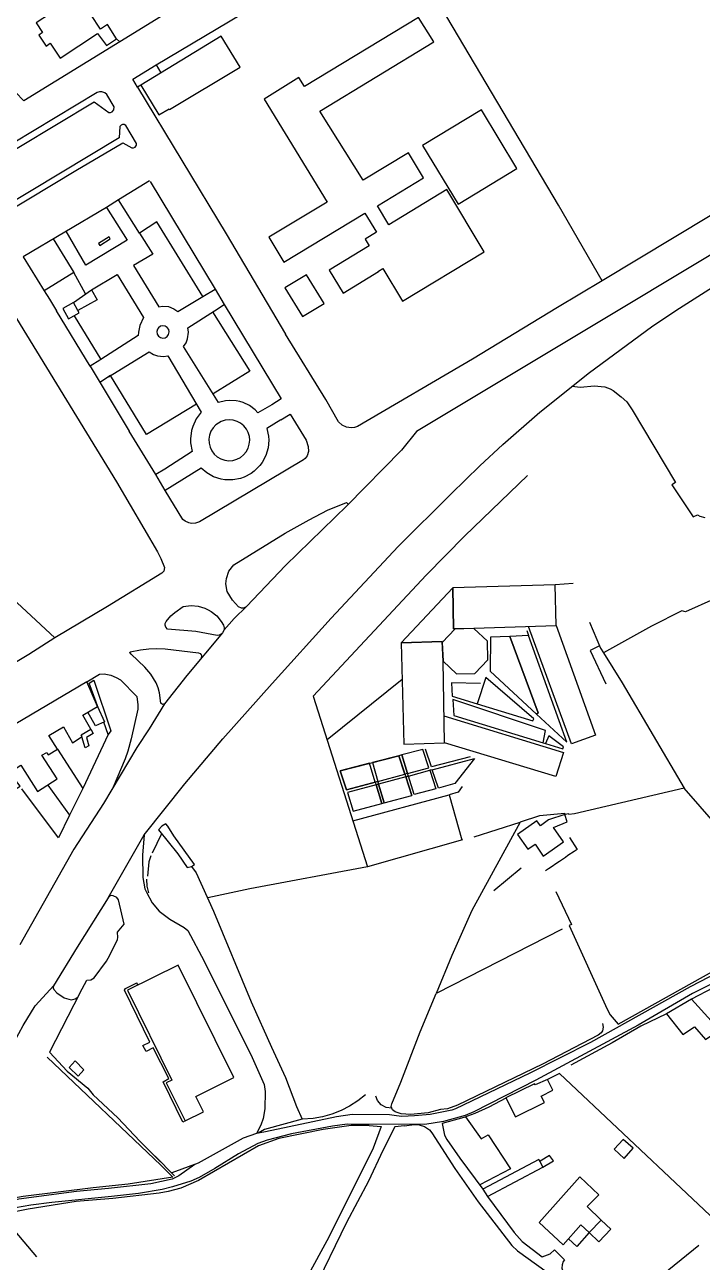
# Model space of a CAD drawing. Header units: millimetres. Extents: x 487814 to 495125, y 4392873 to 4398925.
# Drawn here: x 493267.7 to 493484.1, y 4397325.6 to 4397720.8 of the extents above; entities that cross this region are included whole.
import ezdxf

# ---------------------------------------------------------------- set-up
doc = ezdxf.new("R2010")
doc.units = ezdxf.units.MM
doc.layers.add('Cartografia_Base', color=8, linetype='Continuous')

msp = doc.modelspace()

# ---------------------------------------------------------------- linework, layer by layer
at = {"layer": 'Cartografia_Base'}
for p, q in [((493317.96, 4397727.57, 117.06), (493298.09, 4397715.35, 118.12)), ((493297.01, 4397716.36, 119.88), (493298.09, 4397715.35, 118.12)), ((493307.57, 4397670.96, 113.81), (493297.64, 4397664.84, 113.58)), ((493307.68, 4397670.77, 114.67), (493328.48, 4397636.33, 114.28)), ((493304.33, 4397654.26, 113.33), (493297.64, 4397664.84, 113.58)), ((493276.75, 4397652.42, 113.8), (493283.34, 4397641.63, 114.24)), ((493273.88, 4397635.83, 114.38), (493275.53, 4397633.17, 114.58)), ((493324.6, 4397634.05, 113.79), (493328.48, 4397636.33, 114.28)), ((493328.48, 4397636.33, 114.28), (493331.38, 4397631.46, 114.28)), ((493275.53, 4397633.17, 114.58), (493277.82, 4397629.45, 114.18)), ((493283.46, 4397627.85, 113.58), (493291.93, 4397613.85, 113.58)), ((493328.33, 4397629.48, 113.62), (493331.38, 4397631.46, 114.28)), ((493291.93, 4397613.85, 113.58), (493291.67, 4397613.69, 113.59)), ((493288.58, 4397611.75, 114.01), (493301.03, 4397591, 112.91)), ((493442.85, 4397542.37, 113.08), (493437.05, 4397541.97, 113.9)), ((493427.99, 4397527.32, 112.1), (493428.55, 4397525.76, 112.09)), ((493388.21, 4397511.7, 112.32), (493364.24, 4397492.42, 111.82)), ((493294.36, 4397494.11, 112.37), (493286.2, 4397476.92, 112.46)), ((493278.14, 4397489.44, 114.58), (493286.2, 4397476.92, 112.46)), ((493433.21, 4397491.44, 112.04), (493433.97, 4397491.2, 111.98)), ((493389.94, 4397481.67, 111.88), (493389.08, 4397481.44, 111.86)), ((493275.01, 4397477.99, 112.46), (493282.01, 4397468.41, 112.17)), ((493380.45, 4397479.12, 111.76), (493380.69, 4397478.29, 111.76)), ((493286.2, 4397476.92, 112.46), (493282.01, 4397468.41, 112.17)), ((493372.44, 4397466.6, 111.64), (493403.2, 4397474.83, 111.67)), ((493403.2, 4397474.83, 111.67), (493407.29, 4397460.44, 111.37)), ((493515.43, 4397434.37, 109.77), (493478.29, 4397476.95, 110.64)), ((493411.19, 4397461.39, 111.21), (493425.9, 4397466.12, 111.83)), ((493311.4, 4397462.41, 111.42), (493308.39, 4397456.2, 110.67)), ((493407.52, 4397460.51, 111.74), (493377.12, 4397451.87, 111.82)), ((493441.62, 4397461.23, 111.36), (493444.12, 4397457.43, 111.18)), ((493440.34, 4397454.86, 111.19), (493438.48, 4397453.59, 111.2)), ((493441.18, 4397455.43, 111.19), (493440.34, 4397454.86, 111.19)), ((493443.11, 4397456.74, 111.18), (493441.18, 4397455.43, 111.19)), ((493444.12, 4397457.43, 111.18), (493443.11, 4397456.74, 111.18)), ((493426.2, 4397451.48, 111.27), (493417.48, 4397444.14, 111.22)), ((493434.93, 4397451.19, 111.21), (493434.04, 4397450.58, 111.22)), ((493435.8, 4397451.77, 111.21), (493434.93, 4397451.19, 111.21)), ((493437.6, 4397452.99, 111.2), (493435.8, 4397451.77, 111.21)), ((493438.48, 4397453.59, 111.2), (493437.6, 4397452.99, 111.2)), ((493439.36, 4397431.91, 110.74), (493399.11, 4397411.43, 110.07)), ((493309.33, 4397359.46, 108.67), (493315.55, 4397353.22, 108.74)), ((493483, 4397330.94, 107.94), (493456.42, 4397309.43, 108.68))]:
    msp.add_line(p, q, dxfattribs=at)
for points in [[(493700.79, 4397775.27, 114.7), (493607.38, 4397719.3, 115), (493542.74, 4397680.86, 114.98), (493392.78, 4397590.85, 113.83), (493388, 4397584.96, 112.42), (493370.7, 4397567.31, 112.45), (493350.97, 4397548.11, 112.45), (493338.49, 4397534.98, 112.45), (493334.56, 4397531.14, 111.84), (493331.36, 4397527.51, 111.84), (493330.88, 4397526.55, 111.84), (493319.39, 4397512.93, 111.26), (493312.33, 4397503.88, 111.27), (493307.45, 4397495.92, 110.97), (493303.44, 4397489.99, 110.97), (493292.87, 4397472.1, 110.88), (493283.32, 4397457.46, 110.67), (493266.11, 4397426.95, 109.86)], [(493309.7, 4397707.97, 118.49), (493360.36, 4397738.22, 119.23), (493384.85, 4397753.24, 119.03)], [(493544.01, 4397723.3, 115.26), (493522.8, 4397710.36, 116.16), (493499.24, 4397696.43, 116.16), (493507.72, 4397682.07, 116.16), (493512.51, 4397684.9, 115.81), (493516.77, 4397677.7, 115), (493498.11, 4397666.67, 115), (493452.12, 4397638.97, 115), (493438.18, 4397663.22, 118.03), (493384.85, 4397753.24, 119.03)], [(493294.3, 4397441.96, 110.39), (493305.77, 4397462.03, 110.39), (493318.85, 4397478.39, 110.62), (493330.98, 4397492.78, 110.62), (493346.73, 4397510.4, 110.81), (493365.53, 4397531.26, 111.25), (493386.91, 4397554.2, 111.84), (493403.82, 4397571, 112.29), (493413.07, 4397579.91, 112.43), (493420.37, 4397586.72, 112.69), (493432.22, 4397597.1, 113.23), (493448.02, 4397609.78, 113.39), (493467.86, 4397624.28, 113.87), (493475.65, 4397629.52, 113.96), (493494.35, 4397641.5, 114.14), (493534.8, 4397666.08, 114.82), (493660.91, 4397741.77, 113.75)], [(493294.06, 4397720.86, 115.86), (493291.84, 4397719.4, 115.79), (493288.78, 4397724.05, 115.83), (493290.02, 4397724.86, 115.86), (493285.91, 4397731.11, 115.91), (493279.22, 4397726.71, 115.71), (493277.65, 4397729.09, 115.73), (493274.29, 4397726.88, 115.63), (493275.92, 4397724.4, 115.61), (493271.36, 4397721.41, 115.47), (493273.39, 4397718.32, 115.59), (493272.17, 4397717.52, 115.64), (493274.47, 4397714.02, 115.83), (493275.79, 4397714.89, 115.78), (493278.95, 4397710.09, 116.05), (493290.94, 4397717.98, 115.75), (493293.75, 4397714.22, 115.77), (493297.01, 4397716.36, 115.82), (493294.06, 4397720.86, 115.86)], [(493376.29, 4397660.6, 115.37), (493379.97, 4397654.51, 115.36), (493376.36, 4397652.31, 115.42), (493377.64, 4397650.2, 115.44), (493364.89, 4397642.45, 115.36), (493369.34, 4397635.13, 115.45), (493380.69, 4397642.03, 115.5), (493380.61, 4397642.16, 115.5), (493382.01, 4397643.01, 115.45), (493388.37, 4397632.54, 115.4), (493414.38, 4397648.33, 115.15), (493402.49, 4397668.18, 115.38), (493383.98, 4397656.94, 115.21), (493380.3, 4397663.02, 115.24), (493395.06, 4397671.93, 115.37), (493390.26, 4397679.88, 115.36), (493375.78, 4397671.14, 115.26), (493361.93, 4397693.23, 115.33), (493398.28, 4397715.3, 115.5), (493393.39, 4397723.1, 115.82), (493357.01, 4397701.08, 115.48), (493355.18, 4397704.01, 115.54), (493344.12, 4397697.08, 115.48), (493364.23, 4397664.17, 115.25), (493345.66, 4397652.96, 115.29), (493350.46, 4397645.01, 115.25), (493376.29, 4397660.6, 115.37)], [(493298.09, 4397715.35, 118.12), (493267.43, 4397696.5, 117.21), (493264.67, 4397699.31, 117.21), (493260.58, 4397697.1, 117.22), (493261.74, 4397693.03, 117.02), (493258.93, 4397691.38, 117.02)], [(493310.47, 4397692.02, 115.36), (493313.75, 4397694, 115.47), (493313.88, 4397693.79, 115.46), (493336.44, 4397707.22, 115.74), (493330.43, 4397717.16, 115.93), (493304.76, 4397701.49, 115.16), (493310.47, 4397692.02, 115.36)], [(493304.76, 4397701.49, 117.88), (493303.72, 4397700.87, 117.88), (493302.16, 4397703.46, 117.88), (493309.7, 4397707.97, 117.88), (493311.18, 4397705.48, 117.88)], [(493254.2, 4397668.89, 114.98), (493253.69, 4397674.43, 115.03), (493289.81, 4397696.2, 115.11), (493294.53, 4397692.76, 115.1), (493295.11, 4397692.76, 115.1), (493295.64, 4397693, 115.1), (493296.16, 4397693.68, 115.1), (493296.21, 4397694.58, 115.12), (493293.87, 4397698.56, 115.2), (493293.28, 4397699.05, 115.2), (493292.3, 4397699.4, 115.22), (493291.52, 4397699.39, 115.23), (493290.75, 4397699.14, 115.25), (493250.48, 4397674.92, 114.99), (493249.93, 4397674.38, 115.01), (493249.49, 4397673.45, 115.04), (493249.42, 4397672.69, 115.06), (493249.6, 4397671.9, 115.1), (493252.1, 4397668.04, 114.98), (493252.72, 4397667.8, 114.98), (493253.38, 4397667.89, 114.98), (493253.91, 4397668.28, 114.98), (493254.2, 4397668.89, 114.98)], [(493303.72, 4397700.87, 118.36), (493332.03, 4397654.04, 117.07), (493351, 4397621.96, 115.84)], [(493413.51, 4397693.68, 115.28), (493394.76, 4397682.29, 115.38), (493406.14, 4397663.55, 115.38), (493424.89, 4397674.94, 115.28), (493413.51, 4397693.68, 115.28)], [(493261.16, 4397660.51, 114.73), (493284, 4397674.27, 114.89), (493299.05, 4397683.06, 114.84), (493301.86, 4397681.53, 114.75), (493302.41, 4397681.49, 114.74), (493302.95, 4397681.74, 114.74), (493303.36, 4397682.33, 114.74), (493303.39, 4397682.93, 114.74), (493299.91, 4397688.65, 114.9), (493299.44, 4397688.92, 114.92), (493298.86, 4397688.95, 114.92), (493298.44, 4397688.77, 114.93), (493298.06, 4397688.34, 114.93), (493297.84, 4397684.64, 114.93), (493260.34, 4397662.17, 114.88)], [(493297.64, 4397664.84, 113.58), (493293.78, 4397662.48, 114.81), (493300.43, 4397652, 113.42), (493287.13, 4397644.07, 113.44), (493280.87, 4397654.85, 113.86)], [(493293.78, 4397662.48, 114.81), (493267.12, 4397646.73, 113.55), (493273.88, 4397635.83, 114.38)], [(493310.46, 4397630.67, 113.15), (493311.68, 4397630.9, 113.15), (493313.55, 4397630.78, 113.15), (493315.3, 4397630.11, 113.15), (493316.54, 4397629.21, 113.15), (493324.6, 4397634.05, 113.11), (493309.86, 4397657.88, 113.33), (493304.33, 4397654.26, 113.33), (493308.62, 4397647.49, 113.17), (493302.36, 4397643.95, 113.28), (493310.46, 4397630.67, 113.15)], [(493291.65, 4397650.35, 113.78), (493294.99, 4397652.42, 113.78), (493294.59, 4397653.07, 113.86), (493291.18, 4397650.95, 113.86), (493291.65, 4397650.35, 113.78)], [(493183, 4397615.31, 115.72), (493182.85, 4397615.99, 115.72), (493197.06, 4397622.12, 114.47), (493207.23, 4397625.01, 115.18), (493222.45, 4397628, 114.52), (493233.76, 4397629.49, 114.52), (493239.58, 4397630.95, 114.52), (493249.75, 4397635.8, 114.83), (493256.27, 4397639.45, 114.83), (493258.14, 4397639.86, 114.83), (493260.04, 4397639.51, 114.83), (493262.05, 4397636.09, 114.01), (493260.31, 4397635.07, 113.82), (493265.04, 4397627.03, 114.49), (493297.02, 4397574.78, 112.6), (493310.04, 4397552.51, 111.75), (493311.19, 4397550.37, 111.84), (493312.33, 4397547.42, 111.93), (493312.11, 4397546.3, 111.93), (493311.46, 4397545.6, 111.93), (493294.09, 4397535.03, 111.93), (493277.28, 4397525.04, 112.03)], [(493287.08, 4397634.82, 114.13), (493283.34, 4397641.63, 114.24), (493273.88, 4397635.83, 114.38)], [(493289, 4397636.18, 113.38), (493297.18, 4397640.99, 113.28), (493305.57, 4397627.29, 113.28), (493304.4, 4397624.71, 113.27), (493303.99, 4397622.61, 113.26), (493303.95, 4397621.54, 113.26), (493291.93, 4397613.85, 113.58)], [(493356.38, 4397627.6, 114.38), (493363.3, 4397631.83, 115.06), (493357.71, 4397640.97, 115.3), (493350.79, 4397636.74, 114.71), (493356.38, 4397627.6, 114.38)], [(493283.23, 4397632.1, 116.7), (493289, 4397636.18, 116.7), (493290.77, 4397632.96, 116.7), (493284.66, 4397629.53, 113.54)], [(493452.12, 4397638.97, 114.45), (493437.78, 4397630.47, 114.45), (493410.65, 4397614.05, 115.31), (493373.95, 4397592.45, 112.87), (493372.97, 4397592.14, 112.88), (493371.95, 4397592.04, 112.9), (493370.43, 4397592.27, 112.92), (493369.05, 4397592.94, 112.95), (493367.93, 4397593.99, 112.97), (493363.79, 4397601.11, 113.41), (493351, 4397621.96, 115.84)], [(493284.66, 4397629.53, 113.54), (493283.23, 4397632.1, 113.61), (493279.79, 4397630.17, 113.75), (493281.65, 4397626.84, 113.6), (493285.09, 4397628.77, 113.54), (493284.66, 4397629.53, 113.54)], [(493291.67, 4397613.69, 113.61), (493288.58, 4397611.75, 114.01), (493277.82, 4397629.45, 114.18)], [(493346.57, 4397599.43, 113.15), (493342.14, 4397596.91, 112.87), (493341.29, 4397597.78, 112.89), (493339.47, 4397599.16, 112.92), (493337.41, 4397600.14, 112.94), (493336.32, 4397600.48, 112.95), (493335.2, 4397600.7, 112.96), (493332.92, 4397600.81, 112.98), (493331.78, 4397600.69, 112.99), (493329.58, 4397600.12, 113.02), (493318.4, 4397618.04, 113.1), (493319.19, 4397619.25, 113.11), (493319.7, 4397620.54, 113.13), (493319.96, 4397622.61, 113.14), (493319.79, 4397623.99, 113.16), (493328.33, 4397629.48, 113.16)], [(493327.69, 4397629.07, 113.16), (493339.52, 4397610.12, 113.03), (493327.8, 4397602.97, 113.03)], [(493331.38, 4397631.46, 114.28), (493349.57, 4397601.28, 113.66), (493346.57, 4397599.43, 113.15)], [(493313.78, 4397622.7, 113.15), (493313.64, 4397623.44, 113.15), (493313.21, 4397624.09, 113.15), (493312.55, 4397624.53, 113.15), (493311.78, 4397624.67, 113.15), (493311.01, 4397624.51, 113.15), (493310.37, 4397624.06, 113.15), (493310.03, 4397623.57, 113.15), (493309.83, 4397622.81, 113.15), (493309.94, 4397622.03, 113.15), (493310.35, 4397621.36, 113.15), (493310.98, 4397620.9, 113.15), (493311.75, 4397620.72, 113.15), (493312.52, 4397620.85, 113.15), (493313.18, 4397621.28, 113.15), (493313.63, 4397621.93, 113.15), (493313.78, 4397622.7, 113.15)], [(493294.43, 4397608.39, 113.12), (493307.42, 4397616.31, 112.96), (493308.79, 4397615.46, 112.96), (493310.05, 4397615.02, 112.96), (493312.04, 4397614.85, 112.96), (493313.35, 4397615.07, 112.96), (493324, 4397597.08, 112.87), (493322.43, 4397594.93, 112.86), (493321.32, 4397592.52, 112.85), (493320.95, 4397591.24, 112.84), (493320.61, 4397588.6, 112.83), (493320.64, 4397587.27, 112.83), (493321.14, 4397584.48, 112.81), (493312.37, 4397578.87, 113.01)], [(493322.49, 4397599.63, 112.88), (493306.56, 4397589.97, 113.11), (493295.06, 4397608.78, 113.95), (493291.68, 4397606.57, 113.95)], [(493442.4, 4397605.37, 113.24), (493445.23, 4397605.05, 113.2), (493449.52, 4397605.46, 113.05), (493452.9, 4397605.19, 113.07), (493454.69, 4397604.57, 113.07), (493455.64, 4397604.01, 113.07), (493458.16, 4397602.02, 113.07), (493460, 4397600.33, 113.05), (493461.72, 4397597.86, 113.08), (493475.49, 4397574.65, 112.79), (493474.33, 4397573.83, 112.79), (493481.16, 4397563.64, 112.62), (493482.6, 4397564.33, 112.62), (493483.26, 4397563.83, 112.59), (493484.94, 4397563.41, 112.58)], [(493349.5, 4397594.58, 113.39), (493352.46, 4397596.41, 113.71), (493357.51, 4397588.13, 113.5), (493358.21, 4397586.08, 113.41), (493358.3, 4397584.47, 113.35), (493357.88, 4397583.12, 113.34), (493357.23, 4397582.27, 113.33), (493356.67, 4397581.84, 113.32), (493323.45, 4397562.06, 112.93), (493322.22, 4397561.6, 112.91), (493320.91, 4397561.53, 112.89), (493320.05, 4397561.7, 112.88), (493318.87, 4397562.27, 112.86), (493318.2, 4397562.83, 112.85), (493312.57, 4397572.07, 112.94)], [(493349.5, 4397594.58, 113.05), (493345.01, 4397591.84, 112.75), (493345.54, 4397589.38, 112.74), (493345.62, 4397588.13, 112.73), (493345.4, 4397585.63, 112.72), (493344.69, 4397583.22, 112.71), (493343.52, 4397581, 112.7), (493342.78, 4397579.99, 112.7), (493341, 4397578.22, 112.69), (493339.99, 4397577.47, 112.68), (493337.77, 4397576.3, 112.67), (493336.58, 4397575.89, 112.67), (493334.11, 4397575.43, 112.66), (493331.6, 4397575.47, 112.65), (493330.37, 4397575.68, 112.64), (493327.98, 4397576.45, 112.63), (493326.86, 4397577.02, 112.63), (493325.8, 4397577.69, 112.62), (493324.07, 4397579.17, 112.61), (493312.57, 4397572.07, 112.94), (493309.52, 4397577.14, 113.03)], [(493339.53, 4397588.1, 112.82), (493339.42, 4397589.29, 112.82), (493339.06, 4397590.54, 112.82), (493338.46, 4397591.69, 112.82), (493337.63, 4397592.7, 112.82), (493336.63, 4397593.53, 112.82), (493335.48, 4397594.14, 112.82), (493334.23, 4397594.51, 112.82), (493332.93, 4397594.62, 112.82), (493331.64, 4397594.48, 112.82), (493330.4, 4397594.08, 112.82), (493328.75, 4397593.04, 112.82), (493327.85, 4397592.09, 112.82), (493327.16, 4397590.99, 112.82), (493326.71, 4397589.77, 112.82), (493326.5, 4397588.48, 112.82), (493326.55, 4397587.18, 112.82), (493326.87, 4397585.92, 112.82), (493327.42, 4397584.74, 112.82), (493328.2, 4397583.7, 112.82), (493329.17, 4397582.83, 112.82), (493330.3, 4397582.17, 112.82), (493331.53, 4397581.75, 112.82), (493332.82, 4397581.58, 112.82), (493334.12, 4397581.67, 112.82), (493335.37, 4397582.02, 112.82), (493336.54, 4397582.61, 112.82), (493337.56, 4397583.42, 112.82), (493338.39, 4397584.42, 112.82), (493339.02, 4397585.56, 112.82), (493339.4, 4397586.81, 112.82), (493339.53, 4397588.1, 112.82)], [(493312.37, 4397578.87, 112.93), (493309.52, 4397577.14, 113.03), (493301.03, 4397591, 113.59)], [(493428.25, 4397576.84, 113.05), (493408.26, 4397557.56, 112.68), (493395.92, 4397545.01, 112.83), (493359.83, 4397506.32, 111.93), (493377.12, 4397451.87, 111.82)], [(493338.22, 4397534.76, 112.45), (493337.52, 4397534.47, 112.45), (493336.94, 4397534.45, 112.45), (493335.9, 4397534.9, 112.45), (493334.02, 4397536.99, 112.45), (493332.32, 4397539.75, 112.41), (493331.92, 4397542.24, 112.34), (493332.07, 4397543.91, 112.29), (493332.91, 4397546.27, 112.21), (493334.41, 4397548.28, 112.14), (493350.9, 4397558.41, 112.14), (493358.56, 4397562.71, 112.14), (493364.34, 4397565.74, 112.14), (493370.39, 4397568.18, 112.14), (493370.79, 4397567.91, 112.28), (493370.83, 4397567.52, 112.38)], [(493248.56, 4397551.59, 115.93), (493277.28, 4397525.04, 112.03), (493269.03, 4397519.68, 115.25), (493260.95, 4397514.89, 115.25)], [(493387.9, 4397523.41, 111.74), (493401, 4397523.84, 111.98), (493401.02, 4397523.54, 111.98), (493405.1, 4397527.87, 112), (493404.57, 4397527.85, 111.99), (493404.37, 4397540.96, 111.94), (493387.9, 4397523.41, 111.74)], [(493404.57, 4397527.85, 111.99), (493437.41, 4397528.9, 112.07), (493437.05, 4397541.97, 112.26), (493404.37, 4397540.96, 111.94), (493404.57, 4397527.85, 111.99)], [(493496.81, 4397541.4, 111.59), (493478.75, 4397533.35, 111.02), (493477.57, 4397533.57, 111.2), (493467.81, 4397528.73, 111.11), (493452.48, 4397520.22, 112.8)], [(493330.56, 4397526.25, 111.84), (493329.78, 4397525.86, 111.84), (493329.13, 4397525.79, 111.84), (493322.27, 4397527, 111.84), (493313.24, 4397527.81, 111.84), (493312.74, 4397528.39, 111.84), (493312.53, 4397529.06, 111.84), (493312.55, 4397529.59, 111.84), (493312.83, 4397530.24, 111.84), (493314.36, 4397532.02, 111.84), (493315.57, 4397533.13, 111.84), (493318.3, 4397534.98, 111.84), (493320.79, 4397535.29, 111.84), (493323.05, 4397535.1, 111.84), (493325.22, 4397534.47, 111.84), (493326.25, 4397533.99, 111.84), (493327.23, 4397533.42, 111.84), (493328.99, 4397531.98, 111.84), (493330.42, 4397530.23, 111.84), (493331.16, 4397529, 111.84), (493331.41, 4397528.17, 111.84), (493331.36, 4397527.51, 111.84)], [(493448.05, 4397529.98, 112.8), (493451.54, 4397521.7, 112.82), (493452.48, 4397520.22, 112.8)], [(493405.56, 4397513.45, 112.14), (493411.48, 4397513.62, 112.16), (493415.56, 4397517.93, 112.17), (493415.44, 4397523.89, 112.17), (493411.12, 4397527.98, 112.08), (493405.1, 4397527.87, 112), (493401.02, 4397523.54, 111.98), (493401.28, 4397517.52, 112.04), (493405.56, 4397513.45, 112.14)], [(493431.15, 4397500.66, 112.03), (493431.67, 4397501, 112.03), (493422.63, 4397525.47, 112.13), (493416.46, 4397525.16, 112.17), (493416.28, 4397514.39, 112.17), (493431.15, 4397500.66, 112.03)], [(493440.86, 4397491.72, 111.89), (493428.55, 4397525.76, 112.09), (493422.63, 4397525.47, 112.13), (493431.67, 4397501, 112.03), (493431.15, 4397500.66, 112.03), (493440.86, 4397491.72, 111.89)], [(493437.41, 4397528.9, 117.82), (493449.92, 4397493.96, 116.49), (493442.34, 4397491.11, 116.49), (493428.62, 4397528.59, 117.82)], [(493312.33, 4397503.88, 111.27), (493311.7, 4397503.66, 111.27), (493311.16, 4397504.14, 111.27), (493310.72, 4397507.44, 111.27), (493310.26, 4397509.03, 111.27), (493309.63, 4397510.58, 111.27), (493307.95, 4397513.44, 111.27), (493306, 4397515.66, 111.27), (493301.71, 4397519.78, 111.27), (493301.24, 4397520.34, 111.27), (493301.3, 4397520.48, 111.27), (493304.69, 4397521.21, 111.23), (493307.29, 4397521.53, 111.17), (493309.88, 4397521.64, 111.11), (493312.47, 4397521.53, 111.07), (493323.19, 4397520.25, 111.07), (493323.72, 4397519.99, 111.07), (493324.01, 4397519.62, 111.07), (493324.14, 4397519.16, 111.07), (493324.04, 4397518.58, 111.07)], [(493401.73, 4397491.45, 117.83), (493401.28, 4397517.52, 112.04), (493401, 4397523.84, 111.98), (493387.9, 4397523.41, 111.74), (493388.77, 4397491.07, 111.91), (493401.73, 4397491.45, 117.83)], [(493451.24, 4397522.4, 112.81), (493448.24, 4397520.95, 111.67), (493453.23, 4397510.31, 111.67)], [(493452.48, 4397520.22, 112.8), (493458.46, 4397510.64, 110.58), (493478.29, 4397476.95, 110.64)], [(493287.5, 4397510.98, 111.68), (493291.58, 4397513.38, 111.67), (493292.99, 4397513.54, 111.65), (493295.2, 4397513.04, 111.66), (493296.88, 4397512.37, 111.64), (493298.23, 4397511.63, 111.58), (493303.51, 4397506.22, 111.47), (493303.81, 4397503.6, 111.38), (493303.74, 4397502.23, 111.36), (493301.67, 4397492.74, 111.21), (493300.61, 4397488.85, 111.1), (493299.71, 4397486.35, 111.06), (493295.91, 4397477.31, 110.97)], [(493254.73, 4397468.13, 111.11), (493264.81, 4397475.38, 111.05), (493264.15, 4397476.3, 111.08), (493266.2, 4397477.57, 111.11), (493262.82, 4397481.97, 111.28), (493266.41, 4397484.28, 111.35), (493271.73, 4397475.92, 111.03), (493278.05, 4397479.92, 111.15), (493273.09, 4397487.53, 111.44), (493274.69, 4397488.42, 111.46), (493275.17, 4397487.59, 111.43), (493278.14, 4397489.44, 111.49), (493275.37, 4397493.76, 111.59), (493280, 4397496.55, 111.6), (493282.96, 4397491.49, 111.52), (493286.03, 4397493.47, 111.56), (493285.74, 4397494.03, 111.57), (493288.76, 4397495.88, 111.58), (493286.21, 4397500.29, 111.61), (493290.86, 4397503.09, 111.63), (493287.5, 4397510.98, 111.68), (493244.36, 4397485.46, 111.48), (493254.73, 4397468.13, 111.11)], [(493291.18, 4397502.38, 115.62), (493288.22, 4397510.48, 115.46), (493289.77, 4397511.48, 115.46), (493295.13, 4397495.26, 115.65), (493294.36, 4397494.11, 115.76), (493292.95, 4397498.11, 115.77)], [(493413.28, 4397510.45, 112.14), (493403.93, 4397510.61, 112.14), (493404.24, 4397506.4, 112.06), (493412.19, 4397503.95, 112.07)], [(493429.97, 4397498.49, 112.1), (493430.3, 4397499.18, 112.08), (493414.97, 4397512.32, 112.16), (493412.19, 4397503.95, 112.07), (493429.97, 4397498.49, 112.1)], [(493433.21, 4397491.44, 112.04), (493434.02, 4397495.39, 112.09), (493404.35, 4397505.35, 112.16), (493404.68, 4397500.17, 112.14), (493433.21, 4397491.44, 112.04)], [(493290.86, 4397503.09, 113.6), (493293.11, 4397498.18, 113.6), (493290.24, 4397496.9, 113.6), (493287.86, 4397501.28, 113.6)], [(493401.58, 4397500.12, 117.83), (493439.75, 4397488.35, 116.68), (493437.3, 4397480.68, 116.68), (493401.73, 4397491.45, 117.83)], [(493288.76, 4397495.88, 113.04), (493289.53, 4397494.41, 113.04), (493287.42, 4397493.21, 113.04), (493288.16, 4397490.52, 113.04), (493286.95, 4397489.86, 113.04), (493285.89, 4397493.37, 113.04)], [(493439.55, 4397489.5, 111.95), (493439.73, 4397490.19, 111.95), (493435.04, 4397493.67, 112.03), (493433.97, 4397491.2, 111.98), (493439.55, 4397489.5, 111.95)], [(493409.95, 4397487.01, 111.96), (493397.62, 4397483.77, 111.81), (493395.69, 4397489.44, 111.77)], [(493380.45, 4397479.12, 111.76), (493370.45, 4397476.44, 111.62), (493368.43, 4397482.55, 111.62), (493387.16, 4397487.36, 111.89), (493389.35, 4397480.62, 111.73), (493380.69, 4397478.29, 111.76)], [(493380.45, 4397479.12, 111.76), (493389.08, 4397481.44, 111.86), (493387.16, 4397487.36, 111.89), (493378.7, 4397485.18, 111.76), (493380.45, 4397479.12, 111.76)], [(493389.94, 4397481.67, 111.88), (493388.07, 4397487.59, 111.9), (493387.16, 4397487.36, 111.89), (493389.08, 4397481.44, 111.86)], [(493389.94, 4397481.67, 111.88), (493396.78, 4397483.51, 111.91), (493394.86, 4397489.34, 111.96), (493388.07, 4397487.59, 111.9), (493389.94, 4397481.67, 111.88)], [(493399.85, 4397477.02, 111.88), (493397.79, 4397482.88, 111.82), (493411.32, 4397486.51, 111.97), (493405.02, 4397478.43, 111.94), (493399.85, 4397477.02, 111.88)], [(493380.45, 4397479.12, 111.76), (493370.45, 4397476.44, 111.62), (493368.43, 4397482.55, 111.62), (493378.7, 4397485.18, 111.76), (493380.45, 4397479.12, 111.76)], [(493379.63, 4397478.9, 111.72), (493377.82, 4397484.96, 111.75), (493368.43, 4397482.55, 111.62), (493370.45, 4397476.44, 111.62), (493379.63, 4397478.9, 111.72)], [(493389.35, 4397480.62, 111.73), (493390.21, 4397480.84, 111.74), (493389.94, 4397481.67, 111.88), (493389.08, 4397481.44, 111.86), (493389.35, 4397480.62, 111.73)], [(493392.09, 4397474.91, 111.86), (493390.21, 4397480.84, 111.74), (493397.06, 4397482.68, 111.84), (493398.93, 4397476.77, 111.87), (493392.09, 4397474.91, 111.86)], [(493399.85, 4397477.02, 111.88), (493397.79, 4397482.88, 111.82), (493397.06, 4397482.68, 111.84), (493398.93, 4397476.77, 111.87)], [(493379.88, 4397478.07, 111.75), (493370.71, 4397475.62, 111.53), (493372.54, 4397469.59, 111.58), (493381.68, 4397472.07, 111.68), (493379.88, 4397478.07, 111.75)], [(493379.88, 4397478.07, 111.75), (493380.69, 4397478.29, 111.76), (493380.45, 4397479.12, 111.76), (493379.63, 4397478.9, 111.72), (493379.88, 4397478.07, 111.75)], [(493379.88, 4397478.07, 111.75), (493381.68, 4397472.07, 111.68), (493382.44, 4397472.28, 111.68), (493380.69, 4397478.29, 111.76), (493379.88, 4397478.07, 111.75)], [(493380.69, 4397478.29, 111.76), (493382.44, 4397472.28, 111.68), (493391.28, 4397474.69, 111.78), (493389.35, 4397480.62, 111.73), (493380.69, 4397478.29, 111.76)], [(493392.09, 4397474.91, 111.86), (493390.21, 4397480.84, 111.74), (493389.35, 4397480.62, 111.73), (493391.28, 4397474.69, 111.78)], [(493282.01, 4397468.41, 112.17), (493278.45, 4397461.16, 112.34), (493266.74, 4397476.76, 114.28)], [(493407.43, 4397477.5, 111.9), (493406.08, 4397475.69, 111.73), (493403.2, 4397474.83, 111.67)], [(493478.29, 4397476.95, 110.64), (493443.27, 4397468.78, 111.73), (493441.46, 4397468.56, 111.8), (493441.3, 4397468.82, 111.8), (493440.27, 4397468.53, 111.96), (493440.17, 4397468.92, 111.93), (493432.08, 4397468.11, 112.1), (493425.9, 4397466.12, 111.83)], [(493425.9, 4397466.12, 111.83), (493410.49, 4397437.88, 110.5), (493404.13, 4397423.55, 110.11), (493399.11, 4397411.43, 110.07)], [(493428.4, 4397457.46, 111.13), (493430.67, 4397459.05, 111.19), (493433.29, 4397455.31, 111.17), (493439.8, 4397459.87, 111.3), (493436.59, 4397464.45, 111.39), (493440.97, 4397466.2, 111.43), (493440.21, 4397468.58, 111.49), (493434.91, 4397466.85, 111.43), (493432.35, 4397465, 111.36), (493431.26, 4397466.55, 111.38), (493425.07, 4397462.21, 111.21), (493428.4, 4397457.46, 111.13)], [(493305.77, 4397462.03, 110.39), (493305.23, 4397455.58, 110.32), (493305.4, 4397448.49, 110.17), (493306.08, 4397444.83, 109.92), (493306.55, 4397443.81, 109.8), (493308.41, 4397440.39, 109.65), (493310.59, 4397437.66, 109.5), (493314.05, 4397435.16, 109.28), (493318.58, 4397432.44, 108.78), (493319.79, 4397431.56, 108.73), (493324.95, 4397421.75, 108.62), (493340.3, 4397390.97, 108.33), (493344.16, 4397382.33, 108.33), (493344.5, 4397380.15, 108.33), (493344.4, 4397374.58, 108.33), (493343.84, 4397371.53, 108.33), (493343.12, 4397369.31, 108.33), (493341.66, 4397366.71, 108.33)], [(493320.88, 4397452.01, 111.53), (493321.89, 4397452.64, 111.37), (493315.29, 4397461.71, 111.37), (493313.35, 4397464.88, 111.41), (493312.75, 4397465.64, 111.44), (493311.47, 4397464.89, 111.44), (493310.36, 4397463.64, 111.44), (493316.58, 4397456.03, 111.26), (493319.54, 4397451.62, 111.53), (493320.88, 4397452.01, 111.53)], [(493307.98, 4397455.34, 110.71), (493307.32, 4397453.44, 110.65), (493306.87, 4397448.87, 110.56)], [(493320.88, 4397452.01, 111.53), (493322.4, 4397449.99, 111.53), (493328, 4397437.72, 110.75), (493340.02, 4397408.79, 110.6), (493346.46, 4397394.22, 110.56), (493350.93, 4397384.54, 110.54), (493354.47, 4397375.32, 110.54), (493356.23, 4397371.24, 110.54), (493344.26, 4397367.96, 110.56), (493342.27, 4397366.75, 110.52)], [(493377.12, 4397451.87, 111.82), (493339.54, 4397444.78, 109.74), (493326.1, 4397441.98, 109.74)], [(493306.6, 4397447.94, 110.57), (493306.7, 4397445.7, 110.39), (493307.24, 4397443.54, 110.14)], [(493565.82, 4397446.39, 109.13), (493564.76, 4397446.19, 109.12), (493525.22, 4397432.03, 110.41), (493517.48, 4397428.93, 110.75), (493495.85, 4397417.28, 109.96), (493495.08, 4397414.63, 109.96), (493495.76, 4397411.2, 109.8), (493492.83, 4397409.85, 109.58), (493490.67, 4397410.92, 109.69), (493488.77, 4397412.55, 109.84), (493487.6, 4397413.2, 109.84), (493480.63, 4397409.61, 109.84)], [(493285.3, 4397411.51, 109.93), (493287.47, 4397415.64, 109.86), (493288.73, 4397415.77, 109.96), (493289.84, 4397416.43, 110), (493293.82, 4397421.77, 110.07), (493294.87, 4397423.6, 110.04), (493297.34, 4397428.68, 110.07), (493297.43, 4397429.33, 110.04), (493297.29, 4397431.01, 109.93), (493299.47, 4397433.54, 109.9), (493297.67, 4397441.32, 110.52), (493297.1, 4397442.09, 110.51), (493295.91, 4397442.61, 110.47), (493295.39, 4397442.7, 110.44), (493294.98, 4397442.59, 110.41), (493294.3, 4397441.96, 110.39), (493284.43, 4397426.23, 110.37), (493276.87, 4397413.83, 110.25), (493276.79, 4397413.22, 110.24), (493276.95, 4397412.63, 110.23), (493277.88, 4397411.6, 110.16), (493280.24, 4397410.06, 109.96), (493282.48, 4397409.36, 109.84), (493283.78, 4397409.69, 109.89), (493284.58, 4397410.19, 109.89), (493285.3, 4397411.51, 109.93)], [(493437.28, 4397443.93, 110.74), (493442.25, 4397433.45, 110.38), (493441.54, 4397433.09, 110.32), (493453.65, 4397406.37, 110.32), (493454.63, 4397404.63, 110.34), (493457.2, 4397401.61, 110.34), (493489.01, 4397419.43, 110.11), (493502.97, 4397425.89, 110.6), (493515.43, 4397434.37, 109.77)], [(493496.06, 4397418.97, 108.49), (493480.97, 4397411.39, 108.58), (493463.64, 4397401.32, 109.49), (493430.9, 4397383.75, 109.24), (493411.13, 4397373.56, 109.24), (493408.39, 4397372.44, 109.24), (493401.46, 4397370.56, 109.14), (493395.43, 4397369.6, 109.03), (493370.61, 4397369.64, 108.3), (493365.95, 4397369.03, 108.15), (493352.92, 4397366.56, 108.1), (493345.15, 4397364.61, 108.08), (493342.13, 4397363.45, 108.06), (493335.94, 4397360.18, 107.99), (493328.35, 4397355.46, 107.99), (493323.35, 4397352.67, 107.97), (493320.72, 4397351.49, 107.99), (493314.85, 4397349.66, 107.98), (493311.61, 4397348.78, 107.97), (493304, 4397347.57, 108.07), (493295.4, 4397346.57, 108.22), (493276.31, 4397344.7, 108.37), (493269.62, 4397343.83, 108.44), (493262.26, 4397342.48, 108.48)], [(493318.89, 4397370.71, 108.54), (493324.79, 4397373.63, 108.49), (493322.35, 4397378.53, 108.53), (493334.47, 4397384.53, 108.39), (493316.68, 4397420.45, 108.61), (493300.48, 4397412.43, 108.56), (493314.67, 4397383.77, 108.67), (493312.87, 4397382.88, 108.63), (493318.89, 4397370.71, 108.54)], [(493494.99, 4397421.17, 108.34), (493480.17, 4397413.55, 108.67), (493448.42, 4397395.79, 109.42), (493429.03, 4397385.94, 109.4), (493405.2, 4397374.55, 109.17), (493404.05, 4397374.19, 109.16), (493397.15, 4397372.75, 109.05), (493392.11, 4397372.31, 108.88), (493388.1, 4397372.17, 108.82), (493386.38, 4397372.3, 108.76), (493384.22, 4397372.69, 108.72), (493372.29, 4397372.75, 108.31), (493367.25, 4397372.04, 108.42), (493344.62, 4397367.18, 108.26), (493341.66, 4397366.71, 108.24)], [(493318.89, 4397370.71, 108.54), (493318.2, 4397370.33, 108.55), (493311.87, 4397383.22, 108.6), (493313.64, 4397384.21, 108.69), (493308.65, 4397394, 108.65), (493306.43, 4397392.83, 108.59), (493305.43, 4397394.76, 108.57), (493307.64, 4397395.9, 108.57), (493299.53, 4397412.46, 108.56), (493299.8, 4397412.99, 108.54), (493303.42, 4397414.83, 108.54), (493303.64, 4397413.99, 108.54)], [(493322.02, 4397356.79, 108.1), (493316.91, 4397353.16, 108.1), (493314.8, 4397352.05, 108.1), (493307.92, 4397350.65, 108.1), (493294.37, 4397349.09, 108.16), (493284.16, 4397348.21, 108.17), (493265.78, 4397345.71, 108.33), (493258.63, 4397344.03, 108.49), (493246.67, 4397339.97, 108.76), (493245.71, 4397339.77, 108.76), (493243.7, 4397339.9, 108.77), (493242.38, 4397340.28, 108.86), (493241.43, 4397340.95, 108.92), (493240.73, 4397341.72, 108.96), (493240.03, 4397342.88, 108.96), (493239.83, 4397343.89, 108.95), (493240.44, 4397345.95, 108.92), (493242.79, 4397351.17, 108.92), (493264.38, 4397396.03, 109.38), (493267.12, 4397401.23, 109.43), (493271, 4397407.48, 109.47), (493276.93, 4397413.97, 110.25)], [(493285.3, 4397411.51, 109.93), (493275.58, 4397392.62, 110.94), (493281.26, 4397386.55, 111.07), (493287.86, 4397381.22, 110.59), (493289.55, 4397379.07, 110.68), (493297.44, 4397371.64, 110.71), (493304.43, 4397364.21, 110.82), (493311.07, 4397357.67, 110.82)], [(493452.19, 4397401.77, 110.74), (493452.43, 4397400.65, 110.64), (493452.21, 4397399.53, 110.59), (493451.76, 4397398.8, 110.55), (493450.86, 4397398.08, 110.49), (493432.99, 4397388.82, 109.71), (493405.92, 4397375.77, 109.74), (493402.71, 4397374.61, 109.79), (493400.46, 4397374.31, 109.76), (493396.49, 4397373.33, 109.7), (493390.83, 4397372.78, 109.62), (493387.92, 4397372.98, 109.56), (493385.95, 4397373.66, 109.47), (493385.17, 4397374.21, 109.42), (493384.73, 4397375.36, 109.43), (493384.88, 4397376.11, 109.52), (493387.75, 4397383.07, 109.98), (493393.93, 4397399.17, 109.64), (493399.11, 4397411.43, 110.07)], [(493485.07, 4397396.71, 108.18), (493490.22, 4397400.25, 108.18), (493488, 4397403.29, 108.28), (493486.95, 4397402.63, 108.28), (493480.63, 4397409.61, 108.55), (493472.63, 4397404.92, 108.97), (493477.85, 4397398.33, 108.44), (493481.55, 4397400.71, 108.33), (493485.07, 4397396.71, 108.18)], [(493472.63, 4397404.92, 110.18), (493464.43, 4397400.93, 109.9), (493455.24, 4397395.69, 110.05), (493442.11, 4397388.49, 109.76)], [(493274.88, 4397391.03, 108.7), (493311.17, 4397356.58, 108.7), (493315.02, 4397352.7, 108.74), (493300.67, 4397350.48, 108.64), (493289.57, 4397349.32, 109.06), (493267.21, 4397346.56, 109.34), (493262.43, 4397345.71, 109.45), (493258.09, 4397344.6, 109.61), (493251.16, 4397342.26, 109.74), (493246.1, 4397340.36, 108.85)], [(493284.71, 4397385.01, 108.72), (493286.55, 4397387.07, 108.67), (493283.74, 4397389.88, 108.57), (493281.86, 4397387.76, 108.72), (493284.71, 4397385.01, 108.72)], [(493424.42, 4397372.02, 109.03), (493433.73, 4397376.57, 109.13), (493432.63, 4397378.59, 109.16), (493436.32, 4397380.57, 109.19), (493434.66, 4397383.96, 109.24), (493430.68, 4397382.21, 109.21), (493430.48, 4397382.58, 109.22), (493421.32, 4397378.03, 109.21), (493424.42, 4397372.02, 109.03)], [(493527.95, 4397314.9, 107.08), (493519.8, 4397309.2, 107.29), (493438.51, 4397385.89, 110.02), (493434.66, 4397383.96, 110.19)], [(493376.49, 4397379.08, 108.58), (493374.07, 4397377.13, 108.82), (493371.45, 4397375.44, 109.07), (493368.69, 4397374.01, 109.31), (493365.8, 4397372.87, 109.56), (493362.79, 4397372.02, 109.8), (493359.74, 4397371.48, 110.05), (493356.23, 4397371.24, 110.54)], [(493384.87, 4397374.82, 109.42), (493383.06, 4397374.97, 109.21), (493381.46, 4397375.81, 109.01), (493380.32, 4397377.21, 108.8), (493379.84, 4397378.66, 108.59)], [(493421.34, 4397377.97, 110.31), (493415.93, 4397375.13, 110.31), (493411.42, 4397373.06, 110.32), (493407.89, 4397371.85, 110.28), (493400.98, 4397369.88, 110.09), (493401.71, 4397366.12, 110.13), (493402.51, 4397364.8, 110.13), (493406.64, 4397358.86, 110.17), (493414.03, 4397348.89, 111.19)], [(493408.47, 4397372.05, 109.14), (493413.44, 4397364.99, 109.14), (493415.65, 4397366.3, 109.18), (493422.83, 4397355.43, 109.19), (493413.06, 4397350.24, 109.37)], [(493377.68, 4397369.19, 108.86), (493371.95, 4397369.21, 108.64), (493362.96, 4397367.92, 108.64), (493348.86, 4397365.11, 108.58), (493342.31, 4397362.73, 108.7), (493323.15, 4397351.64, 108.74), (493317.55, 4397349.24, 108.56), (493313.47, 4397348.14, 108.36), (493310.6, 4397347.59, 108.36), (493295.78, 4397345.92, 108.39), (493284.13, 4397344.92, 108.66), (493268.78, 4397342.57, 108.87), (493261.24, 4397341.04, 109.02)], [(493377.68, 4397369.19, 108.5), (493381.52, 4397368.97, 108.6), (493378.91, 4397361.99, 108.61)], [(493388.97, 4397369.14, 108.68), (493385.83, 4397368.84, 108.62), (493382.05, 4397361.26, 108.54)], [(493388.97, 4397369.14, 110.31), (493392.09, 4397369.53, 110.27), (493393.65, 4397369.44, 110.15), (493395.3, 4397368.97, 110.22), (493396.91, 4397367.91, 110.29), (493397.69, 4397366.92, 110.27), (493404.99, 4397355.46, 110.96), (493412.5, 4397344.83, 111.19), (493423.24, 4397330.95, 110.92), (493425.1, 4397329.17, 110.83), (493437.15, 4397320.46, 110.31), (493451.91, 4397308.54, 110.38), (493462.5, 4397300.34, 109.75), (493474.61, 4397291.42, 107.6)], [(493341.66, 4397366.71, 108.24), (493337.44, 4397365.15, 108.18), (493323.07, 4397357.24, 108.13), (493314.69, 4397354.08, 108.05)], [(493459.14, 4397358.67, 111.68), (493461.99, 4397361.96, 111.68), (493458.82, 4397364.77, 111.68), (493455.9, 4397361.7, 111.68), (493459.14, 4397358.67, 111.68)], [(493382.05, 4397361.26, 109.78), (493377.5, 4397351.48, 110.16), (493370.42, 4397338.25, 110.17), (493359.69, 4397316.13, 109.61), (493358.06, 4397311.46, 109.52), (493356.68, 4397306.06, 109.35), (493355.41, 4397302.02, 109.34), (493352.77, 4397295.24, 108.7), (493347.28, 4397283.22, 107.91)], [(493378.91, 4397361.99, 108.61), (493364.82, 4397333.57, 108.79), (493357.67, 4397320.47, 108.38), (493356.93, 4397317.67, 108.32), (493355.97, 4397315.32, 108.05)], [(493432.27, 4397357.61, 111.38), (493433.19, 4397355.96, 111.38), (493436.53, 4397357.93, 110.8), (493435.3, 4397359.64, 110.8), (493432.34, 4397357.89, 110.8), (493432.45, 4397357.71, 110.8), (493432.27, 4397357.61, 111.38)], [(493432.27, 4397357.61, 111.38), (493431.84, 4397358.41, 111.38), (493414.03, 4397348.89, 111.38), (493415.47, 4397346.59, 111.38), (493433.19, 4397355.96, 111.38), (493432.27, 4397357.61, 111.38)], [(493451.76, 4397339.02, 108.71), (493447.3, 4397343.42, 108.76), (493450.98, 4397347.11, 108.62), (493444.98, 4397352.89, 108.68), (493431.95, 4397338.28, 109.2), (493439.67, 4397331.18, 109.1), (493445.31, 4397337.48, 108.88), (493447.99, 4397335.06, 108.85), (493451.76, 4397339.02, 108.71)], [(493415.47, 4397346.59, 111.53), (493424.01, 4397335.1, 110.08), (493426.53, 4397332.15, 110.06), (493432.91, 4397327.29, 109.98), (493435.46, 4397328.29, 109.38), (493436.89, 4397329.48, 109.38), (493440.05, 4397326.36, 109.41), (493439.65, 4397325.78, 109.4), (493439.29, 4397324.78, 109.38), (493439.25, 4397323.72, 109.36), (493439.52, 4397322.69, 109.34), (493456.26, 4397309.34, 108.66), (493456.42, 4397309.43, 108.68)], [(493262.08, 4397333.49, 109.08), (493264.48, 4397335.46, 108.87), (493271.38, 4397327.3, 108.53)], [(493451.76, 4397339.02, 108.71), (493454.84, 4397336.08, 111.39), (493451.04, 4397332.09, 111.39), (493447.99, 4397335.06, 111.61), (493443.97, 4397330.61, 111.61), (493441.31, 4397333.01, 111.61)]]:
    msp.add_polyline3d(points, dxfattribs=at)

doc.saveas('drawing.dxf')
